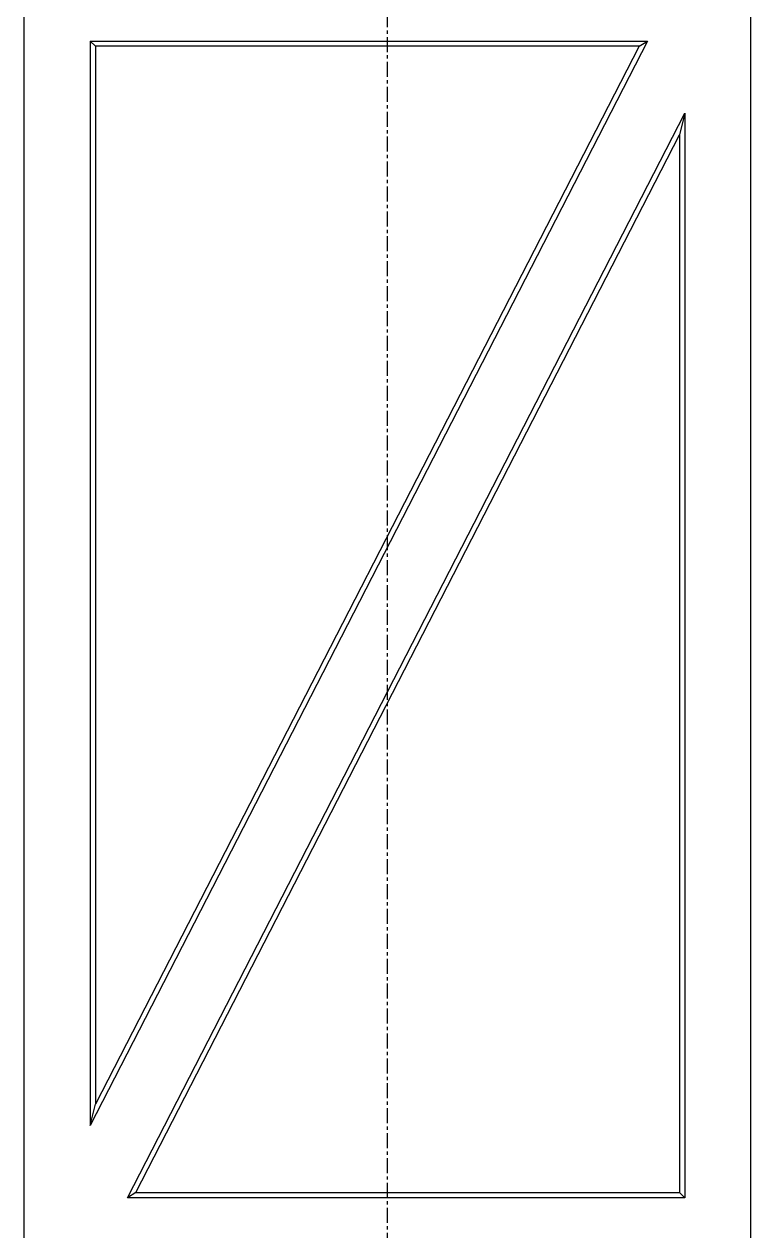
# Model space of a CAD drawing. Extents: x -268 to 907, y 393 to 1224.
# Drawn here: x 238.66 to 260.66, y 959.07 to 995.58 of the extents above; entities that cross this region are included whole.
import ezdxf

# ---------------------------------------------------------------- set-up
doc = ezdxf.new("R2010")
doc.units = 0
doc.header["$LTSCALE"] = 1.21
doc.header["$MEASUREMENT"] = 0
doc.linetypes.add('CENTER', pattern=[0.6, 0.375, -0.075, 0.075, -0.075])
doc.layers.get('0').update_dxf_attribs({"linetype": 'CONTINUOUS'})

msp = doc.modelspace()

# ---------------------------------------------------------------- linework, layer by layer
at = {"color": 1, "linetype": 'CENTER'}
msp.add_line((249.66401, 635.19808), (249.66401, 1018.89201), dxfattribs=at)
at = {"color": 7, "linetype": 'Continuous'}
for p, q in [((238.66401, 848.04504), (238.66401, 996.09201)), ((260.66401, 848.04504), (260.66401, 996.09201)), ((257.53952, 995.06852), (240.66401, 962.25504)), ((240.66401, 995.06852), (240.66401, 962.25504)), ((240.66401, 995.06852), (240.82124, 994.9113)), ((240.66401, 995.06852), (257.53952, 995.06852)), ((257.28186, 994.9113), (257.53952, 995.06852)), ((257.28186, 994.9113), (240.82124, 962.90453)), ((240.82124, 994.9113), (240.82124, 962.90453)), ((257.28186, 994.9113), (240.82124, 994.9113)), ((241.78851, 960.06852), (258.66401, 992.88201)), ((258.66401, 992.88201), (258.50679, 992.23252)), ((258.66401, 992.88201), (258.66401, 960.06852)), ((242.04616, 960.22575), (258.50679, 992.23252)), ((258.50679, 992.23252), (258.50679, 960.22575)), ((240.66401, 962.25504), (240.82124, 962.90453)), ((242.04616, 960.22575), (241.78851, 960.06852)), ((258.66401, 960.06852), (241.78851, 960.06852)), ((242.04616, 960.22575), (258.50679, 960.22575)), ((258.66401, 960.06852), (258.50679, 960.22575))]:
    msp.add_line(p, q, dxfattribs=at)

doc.saveas('drawing.dxf')
